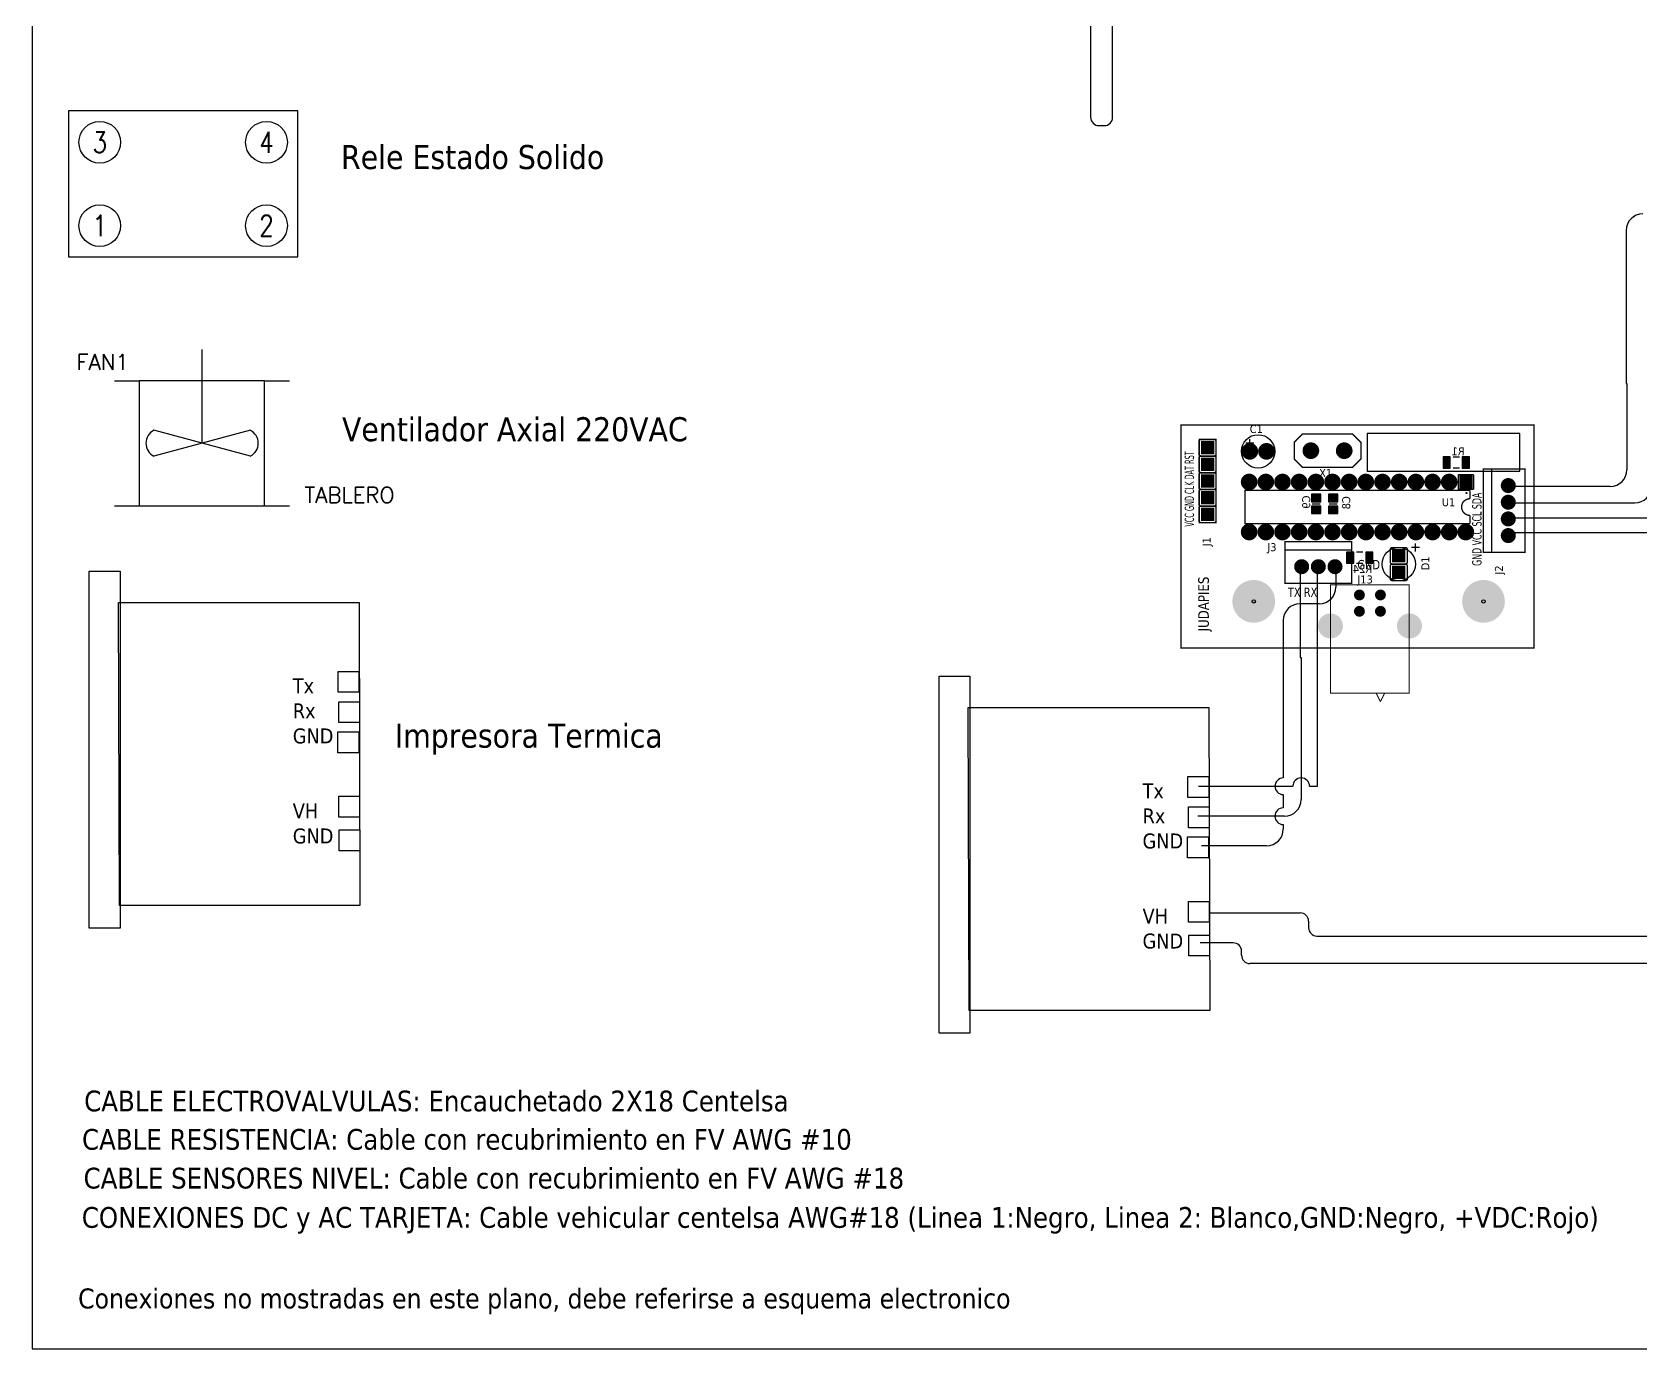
# Model space of a CAD drawing. Header units: millimetres. Extents: x 123.5 to 144.3, y 105.4 to 121.6.
# Drawn here: x 123.51 to 133.15, y 105.41 to 113.3 of the extents above; entities that cross this region are included whole.
import ezdxf
from ezdxf.enums import TextEntityAlignment as Align

# ---------------------------------------------------------------- set-up
doc = ezdxf.new("R2010")
doc.units = ezdxf.units.MM
for name, color, linetype in [('DESC', 250, 'Continuous'), ('SYMS', 7, 'Continuous'), ('TAGS', 250, 'Continuous'), ('TERMS', 250, 'Continuous'), ('WIRES', 7, 'Continuous')]:
    doc.layers.add(name, color=color, linetype=linetype)
doc.layers.add('WIRENO', color=7, linetype='Continuous', true_color=0x000000)
doc.styles.add('SLDTEXTSTYLE0', font='tahoma.ttf')
doc.styles.get("Standard").update_dxf_attribs({"font": 'tahoma.ttf'})
doc.styles.add('WD', font='romans.shx')

# ---------------------------------------------------------------- blocks, each defined once
blk = doc.blocks.new('VM1_AXIAL_FLOW_FAN1')
for p, q in [((0, 0), (0, 0.75)), ((-0.7, 0.5), (-0.5, 0.5)), ((-0.5, -0.5), (-0.5, 0.5)), ((0.5, 0.5), (-0.5, 0.5)), ((0.5, -0.5), (0.5, 0.5)), ((0.5, 0.5), (0.7, 0.5)), ((0.386, -0.104), (-0.386, 0.104)), ((0.386, 0.104), (-0.386, -0.104)), ((-0.7, -0.5), (-0.5, -0.5)), ((-0.5, -0.5), (0.5, -0.5)), ((0.5, -0.5), (0.7, -0.5))]:
    blk.add_line(p, q)
for centre, start, end in [((-0.333, 0), 117.1247, 242.8753), ((0.333, 0), 297.1247, 62.8753)]:
    blk.add_arc(centre, 0.116, start, end)
at = {"style": 'WD'}
for tag, height, p in [('INST', 0.125, (-0.585, 0.957)), ('LOC', 0.125, (-0.588, 0.777)), ('TAG1', 0.125, (-0.585, 0.586)), ('TERM01', 0.0625, (-0.51, 0.016))]:
    blk.add_attdef(tag, text='', height=height, dxfattribs=at).set_placement(p, align=Align.RIGHT)
for tag, p, height in [('TERM04', (0.009, 0.76), 0.0625), ('X2TERM04', (0, 0.75), 0.005), ('X4TERM01', (-0.5, 0), 0.01), ('X1TERM03', (0.5, 0), 0.005), ('TERM03', (0.511, 0.012), 0.0625), ('RATING1', (0.82, -0.261), 0.125), ('DESC1', (0.82, -0.477), 0.125), ('X8TERM02', (0, -0.5), 0.005), ('TERM02', (0.002, -0.573), 0.0625), ('DESC2', (0.82, -0.661), 0.125), ('DESC3', (0.82, -0.851), 0.125), ('WDTAGALT', (0.827, -1.032), 0.125)]:
    blk.add_attdef(tag, p, '', height=height, dxfattribs=at)
blk.add_attdef('XREF', text='', height=0.0625, rotation=0.0625, dxfattribs=at).set_placement((0.743, 0.595), align=Align.TOP_CENTER)
at = {"style": 'WD', "flags": 1}
for tag, p in [('FAMILY', (-0.659, -0.3)), ('CAT', (-0.659, -0.345)), ('MFG', (-0.657, -0.376)), ('WDTYPE', (-0.644, -0.442)), ('ASSYCODE', (-0.629, -0.405))]:
    blk.add_attdef(tag, text='', height=0.01, dxfattribs=at).set_placement(p, align=Align.CENTER)
blk = doc.blocks.new('HDV1TFL')
for p, q in [((0.3438, 0.3438), (-0.3438, 0.3438)), ((-0.3438, 0.3438), (-0.3438, -0.0938)), ((0.3438, -0.0938), (0.3438, 0.3438)), ((-0.3438, -0.0938), (0.3438, -0.0938))]:
    blk.add_line(p, q)
for centre in [(-0.25, 0.25), (0.25, 0.25), (-0.25, 0), (0.25, 0)]:
    blk.add_circle(centre, 0.0625)
at = {"style": 'WD'}
for tag, width, p in [('INST', 0.7, (0.0055, 0.747)), ('LOC', 0.7, (0.0055, 0.5774)), ('TAG1', 0.9, (0, 0.4211)), ('RATING2', 0.7, (0, 0.0313)), ('DESC1', 0.7, (0, -0.2932)), ('DESC2', 0.7, (0, -0.4495)), ('XREF', 0.7, (0, -0.6057))]:
    blk.add_attdef(tag, text='', height=0.125, dxfattribs=dict(at, width=width)).set_placement(p, align=Align.CENTER)
at = {"style": 'WD', "flags": 9}
blk.add_attdef('FAMILY', text='', height=0.01, dxfattribs=at).set_placement((-0.0053, 0.3886), align=Align.CENTER)
at = {"linetype": 'Continuous', "style": 'WD', "flags": 9}
blk.add_attdef('ASSYCODE', text='', height=0.01, dxfattribs=at).set_placement((0, 0.3281), align=Align.CENTER)
at = {"linetype": 'Continuous', "style": 'WD', "flags": 1}
for tag, p in [('MFG', (0, 0.3592)), ('CAT', (0, 0.3781))]:
    blk.add_attdef(tag, text='', height=0.01, dxfattribs=at).set_placement(p, align=Align.MIDDLE)
at = {"style": 'WD', "flags": 1}
for tag, p in [('X2TERM03', (-0.25, 0.3125)), ('X2TERM04', (0.25, 0.3125)), ('X4TERM03', (-0.3125, 0.25)), ('X1TERM04', (0.3125, 0.25)), ('X4TERM01', (-0.3125, 0)), ('X1TERM02', (0.3125, 0)), ('X8TERM01', (-0.25, -0.0625)), ('X8TERM02', (0.25, -0.0625))]:
    blk.add_attdef(tag, p, '', height=0.0125, dxfattribs=at)
at = {"style": 'WD', "width": 0.7}
blk.add_attdef('RATING1', text='', height=0.125, dxfattribs=at).set_placement((0, 0.25), align=Align.MIDDLE)
at = {"linetype": 'Continuous', "style": 'WD', "width": 0.8, "flags": 8}
for tag, p in [('TERM03', (-0.25, 0.25)), ('TERM04', (0.25, 0.25)), ('TERM01', (-0.25, 0)), ('TERM02', (0.25, 0))]:
    blk.add_attdef(tag, text='', height=0.0625, dxfattribs=at).set_placement(p, align=Align.MIDDLE)
blk = doc.blocks.new('Resistencia')
at = {"layer": 'WIRENO'}
for p, q in [((112.31, 58.18), (107.015, 60.705)), ((112.43, 57.098), (106.774, 55.175))]:
    blk.add_line(p, q, dxfattribs=at)
blk.add_lwpolyline([(114.4, 59.085), (112.457, 59.085), (112.457, 56.114), (114.4, 56.114)], close=True, dxfattribs=at)
blk.add_lwpolyline([(135.899, 58.24), (114.424, 58.209), (114.424, 56.888), (135.899, 56.919, 0.414214), (136.399, 57.419), (136.399, 57.74, 0.414214)], format="xyb", close=True, dxfattribs=at)
blk = doc.blocks.new('RPAD')
blk.add_trace([(-0.5, -0.5), (-0.5, 0.5), (0.5, -0.5), (0.5, 0.5)])
blk = doc.blocks.new('EPAD')
at = {"const_width": 0.5}
blk.add_lwpolyline([(-0.25, 0, 1), (0.25, 0, 1)], format="xyb", close=True, dxfattribs=at)
blk = doc.blocks.new('HT0_01')
for p, q in [((-0.0625, 0.0625), (0.0625, 0.0625)), ((-0.0625, -0.0625), (-0.0625, 0.0625)), ((0.0625, 0.0625), (0.0625, -0.0625)), ((0.0625, -0.0625), (-0.0625, -0.0625))]:
    blk.add_line(p, q)
at = {"style": 'WD', "flags": 1}
for tag, p in [('X4TERM01', (-0.0625, 0)), ('X2TERM01', (0, 0.0625)), ('X1TERM01', (0.0625, 0)), ('X8TERM01', (0, -0.0625))]:
    blk.add_attdef(tag, p, '', height=0.01, dxfattribs=at)
blk = doc.blocks.new('Printer')
at = {"layer": 'DESC'}
for points in [[(128.9442, 109.4405), (129.1299, 109.4405), (129.1299, 107.299), (128.9442, 107.299)], [(129.1197, 109.252), (130.5626, 109.252), (130.5678, 107.4352), (129.1249, 107.4352)]]:
    blk.add_lwpolyline(points, close=True, dxfattribs=at)
at = {"layer": 'SYMS'}
for p in [(130.499, 108.7756), (130.5028, 108.5938), (130.4979, 108.413), (130.5028, 108.027), (130.5049, 107.8249)]:
    blk.add_blockref('HT0_01', p, dxfattribs=at)
at = {"insert": (130.165, 108.7966), "char_height": 0.09, "attachment_point": 1}
blk.add_mtext_dynamic_manual_height_columns('\\A1;Tx\\PRx\\PGND\\P\\P\\PVH\\PGND', width=1.898738, gutter_width=1, heights=[0], dxfattribs=at)

msp = doc.modelspace()

# ---------------------------------------------------------------- linework, layer by layer
at = {"color": 7, "linetype": 'Continuous'}
for p, q in [((123.5055, 121.5905), (123.5055, 105.4055)), ((123.5055, 105.4055), (144.2555, 105.4055))]:
    msp.add_line(p, q, dxfattribs=at)
for points, const_width in [([(130.3948, 109.6086), (132.5132, 109.6086), (132.5132, 110.9472), (130.3948, 110.9472), (130.3948, 109.6086)], 0.008), ([(130.3948, 109.6086), (132.5132, 109.6086), (132.5132, 110.9472), (130.3948, 110.9472), (130.3948, 109.6086)], 0.008), ([(130.3948, 109.6086), (132.5132, 109.6086), (132.5132, 110.9472), (130.3948, 110.9472), (130.3948, 109.6086)], 0.008), ([(130.5046, 110.3605), (130.6046, 110.3605), (130.6046, 110.8605), (130.5046, 110.8605), (130.5046, 110.3605)], 0.008), ([(130.5046, 110.3605), (130.6046, 110.3605), (130.6046, 110.8605), (130.5046, 110.8605), (130.5046, 110.3605)], 0.008), ([(130.5046, 110.3605), (130.6046, 110.3605), (130.6046, 110.8605), (130.5046, 110.8605), (130.5046, 110.3605)], 0.008), ([(130.8081, 110.8635), (130.8081, 110.8135)], 0.008), ([(130.8081, 110.8635), (130.8081, 110.8135)], 0.008), ([(130.8081, 110.8635), (130.8081, 110.8135)], 0.008), ([(131.4243, 110.6924), (131.1243, 110.6924), (131.0743, 110.7424), (131.0743, 110.8424), (131.1243, 110.8924), (131.4243, 110.8924), (131.4743, 110.8424), (131.4743, 110.7424), (131.4243, 110.6924)], 0.008), ([(131.4243, 110.6924), (131.1243, 110.6924), (131.0743, 110.7424), (131.0743, 110.8424), (131.1243, 110.8924), (131.4243, 110.8924), (131.4743, 110.8424), (131.4743, 110.7424), (131.4243, 110.6924)], 0.008), ([(131.4243, 110.6924), (131.1243, 110.6924), (131.0743, 110.7424), (131.0743, 110.8424), (131.1243, 110.8924), (131.4243, 110.8924), (131.4743, 110.8424), (131.4743, 110.7424), (131.4243, 110.6924)], 0.008), ([(130.7831, 110.8385), (130.8331, 110.8385)], 0.008), ([(130.7831, 110.8385), (130.8331, 110.8385)], 0.008), ([(130.7831, 110.8385), (130.8331, 110.8385)], 0.008), ([(132.066, 110.755), (132.0266, 110.755)], 0.00787), ([(132.066, 110.755), (132.0266, 110.755)], 0.00787), ([(132.066, 110.755), (132.0266, 110.755)], 0.00787), ([(132.066, 110.6881), (132.0266, 110.6881)], 0.00787), ([(132.066, 110.6881), (132.0266, 110.6881)], 0.00787), ([(132.066, 110.6881), (132.0266, 110.6881)], 0.00787), ([(132.2084, 110.1834), (132.4584, 110.1834), (132.4584, 110.6834), (132.2084, 110.6834), (132.2084, 110.1834)], 0.008), ([(132.2084, 110.1834), (132.4584, 110.1834), (132.4584, 110.6834), (132.2084, 110.6834), (132.2084, 110.1834)], 0.008), ([(132.2084, 110.1834), (132.4584, 110.1834), (132.4584, 110.6834), (132.2084, 110.6834), (132.2084, 110.1834)], 0.008), ([(132.2584, 110.1834), (132.2584, 110.6834)], 0.008), ([(132.2584, 110.1834), (132.2584, 110.6834)], 0.008), ([(132.2584, 110.1834), (132.2584, 110.6834)], 0.008), ([(132.1284, 110.5546), (130.7784, 110.5546), (130.7784, 110.3546), (132.1284, 110.3546)], 0.008), ([(132.1284, 110.5546), (130.7784, 110.5546), (130.7784, 110.3546), (132.1284, 110.3546)], 0.008), ([(132.1284, 110.5546), (130.7784, 110.5546), (130.7784, 110.3546), (132.1284, 110.3546)], 0.008), ([(131.1802, 110.4735), (131.2314, 110.4735)], 0.00787), ([(131.1802, 110.4735), (131.2314, 110.4735)], 0.00787), ([(131.1802, 110.4735), (131.2314, 110.4735)], 0.00787), ([(131.2825, 110.4735), (131.3337, 110.4735)], 0.00787), ([(131.2825, 110.4735), (131.3337, 110.4735)], 0.00787), ([(131.2825, 110.4735), (131.3337, 110.4735)], 0.00787), ([(132.1284, 110.5046), (132.1182, 110.5036), (132.1087, 110.5007), (132.1002, 110.4962), (132.0929, 110.4902), (132.0868, 110.4828), (132.0823, 110.4743), (132.0794, 110.4648), (132.0784, 110.4546)], 0.008), ([(132.1284, 110.5046), (132.1182, 110.5036), (132.1087, 110.5007), (132.1002, 110.4962), (132.0929, 110.4902), (132.0868, 110.4828), (132.0823, 110.4743), (132.0794, 110.4648), (132.0784, 110.4546)], 0.008), ([(132.1284, 110.5046), (132.1182, 110.5036), (132.1087, 110.5007), (132.1002, 110.4962), (132.0929, 110.4902), (132.0868, 110.4828), (132.0823, 110.4743), (132.0794, 110.4648), (132.0784, 110.4546)], 0.008), ([(132.1284, 110.5546), (132.1284, 110.5046)], 0.008), ([(132.1284, 110.5546), (132.1284, 110.5046)], 0.008), ([(132.1284, 110.5546), (132.1284, 110.5046)], 0.008), ([(132.1284, 110.4046), (132.1182, 110.4056), (132.1087, 110.4085), (132.1002, 110.413), (132.0929, 110.4191), (132.0868, 110.4264), (132.0823, 110.4349), (132.0794, 110.4444), (132.0784, 110.4546)], 0.008), ([(132.1284, 110.4046), (132.1182, 110.4056), (132.1087, 110.4085), (132.1002, 110.413), (132.0929, 110.4191), (132.0868, 110.4264), (132.0823, 110.4349), (132.0794, 110.4444), (132.0784, 110.4546)], 0.008), ([(132.1284, 110.4046), (132.1182, 110.4056), (132.1087, 110.4085), (132.1002, 110.413), (132.0929, 110.4191), (132.0868, 110.4264), (132.0823, 110.4349), (132.0794, 110.4444), (132.0784, 110.4546)], 0.008), ([(132.1284, 110.3546), (132.1284, 110.4046)], 0.008), ([(132.1284, 110.3546), (132.1284, 110.4046)], 0.008), ([(132.1284, 110.3546), (132.1284, 110.4046)], 0.008), ([(131.0192, 109.9968), (131.4192, 109.9968), (131.4192, 110.2468), (131.0192, 110.2468), (131.0192, 109.9968)], 0.008), ([(131.0192, 109.9968), (131.4192, 109.9968), (131.4192, 110.2468), (131.0192, 110.2468), (131.0192, 109.9968)], 0.008), ([(131.0192, 109.9968), (131.4192, 109.9968), (131.4192, 110.2468), (131.0192, 110.2468), (131.0192, 109.9968)], 0.008), ([(131.0192, 110.1968), (131.4192, 110.1968)], 0.008), ([(131.0192, 110.1968), (131.4192, 110.1968)], 0.008), ([(131.0192, 110.1968), (131.4192, 110.1968)], 0.008), ([(131.4479, 110.1841), (131.4873, 110.1841)], 0.00787), ([(131.4479, 110.1841), (131.4873, 110.1841)], 0.00787), ([(131.4479, 110.1841), (131.4873, 110.1841)], 0.00787), ([(131.8268, 110.2125), (131.7768, 110.2125)], 0.008), ([(131.8268, 110.2125), (131.7768, 110.2125)], 0.008), ([(131.8268, 110.2125), (131.7768, 110.2125)], 0.008), ([(131.8018, 110.2375), (131.8018, 110.1875)], 0.008), ([(131.8018, 110.2375), (131.8018, 110.1875)], 0.008), ([(131.8018, 110.2375), (131.8018, 110.1875)], 0.008), ([(131.4479, 110.1172), (131.4873, 110.1172)], 0.00787), ([(131.4479, 110.1172), (131.4873, 110.1172)], 0.00787), ([(131.4479, 110.1172), (131.4873, 110.1172)], 0.00787), ([(131.2926, 109.3372), (131.7646, 109.3372), (131.7646, 109.9872), (131.2926, 109.9872), (131.2926, 109.3372)], 0.006), ([(131.2926, 109.3372), (131.7646, 109.3372), (131.7646, 109.9872), (131.2926, 109.9872), (131.2926, 109.3372)], 0.006), ([(131.2926, 109.3372), (131.7646, 109.3372), (131.7646, 109.9872), (131.2926, 109.9872), (131.2926, 109.3372)], 0.006), ([(131.5666, 109.3372), (131.5916, 109.2872)], 0.006), ([(131.5666, 109.3372), (131.5916, 109.2872)], 0.006), ([(131.5666, 109.3372), (131.5916, 109.2872)], 0.006), ([(131.6166, 109.3372), (131.5916, 109.2872)], 0.006), ([(131.6166, 109.3372), (131.5916, 109.2872)], 0.006), ([(131.6166, 109.3372), (131.5916, 109.2872)], 0.006)]:
    msp.add_lwpolyline(points, dxfattribs=dict(const_width=const_width))
for points in [[(130.5046, 110.7705), (130.5046, 110.8505), (130.5046, 110.8516), (130.5048, 110.8526), (130.505, 110.8535), (130.5054, 110.8544), (130.5058, 110.8553), (130.5063, 110.8561), (130.5068, 110.8569), (130.5075, 110.8576), (130.5082, 110.8583), (130.509, 110.8588), (130.5098, 110.8593), (130.5107, 110.8597), (130.5116, 110.8601), (130.5126, 110.8603), (130.5136, 110.8605), (130.5146, 110.8605), (130.5946, 110.8605), (130.5956, 110.8605), (130.5966, 110.8603), (130.5976, 110.8601), (130.5985, 110.8597), (130.5994, 110.8593), (130.6002, 110.8588), (130.601, 110.8583), (130.6017, 110.8576), (130.6023, 110.8569), (130.6029, 110.8561), (130.6034, 110.8553), (130.6038, 110.8544), (130.6042, 110.8535), (130.6044, 110.8526), (130.6045, 110.8516), (130.6046, 110.8505), (130.6046, 110.7705), (130.6045, 110.7695), (130.6044, 110.7685), (130.6042, 110.7675), (130.6038, 110.7666), (130.6034, 110.7657), (130.6029, 110.7649), (130.6023, 110.7641), (130.6017, 110.7634), (130.601, 110.7628), (130.6002, 110.7622), (130.5994, 110.7617), (130.5985, 110.7613), (130.5976, 110.761), (130.5966, 110.7607), (130.5956, 110.7606), (130.5946, 110.7605), (130.5146, 110.7605), (130.5136, 110.7606), (130.5126, 110.7607), (130.5116, 110.761), (130.5107, 110.7613), (130.5098, 110.7617), (130.509, 110.7622), (130.5082, 110.7628), (130.5075, 110.7634), (130.5068, 110.7641), (130.5063, 110.7649), (130.5058, 110.7657), (130.5054, 110.7666), (130.505, 110.7675), (130.5048, 110.7685), (130.5046, 110.7695), (130.5046, 110.7705)], [(130.5046, 110.6705), (130.5046, 110.7505), (130.5046, 110.7516), (130.5048, 110.7526), (130.505, 110.7535), (130.5054, 110.7544), (130.5058, 110.7553), (130.5063, 110.7561), (130.5068, 110.7569), (130.5075, 110.7576), (130.5082, 110.7583), (130.509, 110.7588), (130.5098, 110.7593), (130.5107, 110.7597), (130.5116, 110.7601), (130.5126, 110.7603), (130.5136, 110.7605), (130.5146, 110.7605), (130.5946, 110.7605), (130.5956, 110.7605), (130.5966, 110.7603), (130.5976, 110.7601), (130.5985, 110.7597), (130.5994, 110.7593), (130.6002, 110.7588), (130.601, 110.7583), (130.6017, 110.7576), (130.6023, 110.7569), (130.6029, 110.7561), (130.6034, 110.7553), (130.6038, 110.7544), (130.6042, 110.7535), (130.6044, 110.7526), (130.6045, 110.7516), (130.6046, 110.7505), (130.6046, 110.6705), (130.6045, 110.6695), (130.6044, 110.6685), (130.6042, 110.6675), (130.6038, 110.6666), (130.6034, 110.6657), (130.6029, 110.6649), (130.6023, 110.6641), (130.6017, 110.6634), (130.601, 110.6628), (130.6002, 110.6622), (130.5994, 110.6617), (130.5985, 110.6613), (130.5976, 110.661), (130.5966, 110.6607), (130.5956, 110.6606), (130.5946, 110.6605), (130.5146, 110.6605), (130.5136, 110.6606), (130.5126, 110.6607), (130.5116, 110.661), (130.5107, 110.6613), (130.5098, 110.6617), (130.509, 110.6622), (130.5082, 110.6628), (130.5075, 110.6634), (130.5068, 110.6641), (130.5063, 110.6649), (130.5058, 110.6657), (130.5054, 110.6666), (130.505, 110.6675), (130.5048, 110.6685), (130.5046, 110.6695), (130.5046, 110.6705)], [(130.5046, 110.5705), (130.5046, 110.6505), (130.5046, 110.6516), (130.5048, 110.6526), (130.505, 110.6535), (130.5054, 110.6544), (130.5058, 110.6553), (130.5063, 110.6561), (130.5068, 110.6569), (130.5075, 110.6576), (130.5082, 110.6583), (130.509, 110.6588), (130.5098, 110.6593), (130.5107, 110.6597), (130.5116, 110.6601), (130.5126, 110.6603), (130.5136, 110.6605), (130.5146, 110.6605), (130.5946, 110.6605), (130.5956, 110.6605), (130.5966, 110.6603), (130.5976, 110.6601), (130.5985, 110.6597), (130.5994, 110.6593), (130.6002, 110.6588), (130.601, 110.6583), (130.6017, 110.6576), (130.6023, 110.6569), (130.6029, 110.6561), (130.6034, 110.6553), (130.6038, 110.6544), (130.6042, 110.6535), (130.6044, 110.6526), (130.6045, 110.6516), (130.6046, 110.6505), (130.6046, 110.5705), (130.6045, 110.5695), (130.6044, 110.5685), (130.6042, 110.5675), (130.6038, 110.5666), (130.6034, 110.5657), (130.6029, 110.5649), (130.6023, 110.5641), (130.6017, 110.5634), (130.601, 110.5628), (130.6002, 110.5622), (130.5994, 110.5617), (130.5985, 110.5613), (130.5976, 110.561), (130.5966, 110.5607), (130.5956, 110.5606), (130.5946, 110.5605), (130.5146, 110.5605), (130.5136, 110.5606), (130.5126, 110.5607), (130.5116, 110.561), (130.5107, 110.5613), (130.5098, 110.5617), (130.509, 110.5622), (130.5082, 110.5628), (130.5075, 110.5634), (130.5068, 110.5641), (130.5063, 110.5649), (130.5058, 110.5657), (130.5054, 110.5666), (130.505, 110.5675), (130.5048, 110.5685), (130.5046, 110.5695), (130.5046, 110.5705)], [(132.0107, 110.755), (131.9677, 110.755), (131.9677, 110.688), (132.0107, 110.688), (132.0107, 110.755)], [(132.1249, 110.755), (132.0819, 110.755), (132.0819, 110.688), (132.1249, 110.688), (132.1249, 110.755)], [(132.1492, 110.6446), (132.1492, 110.5646), (132.1491, 110.5636), (132.1488, 110.5626), (132.1484, 110.5618), (132.1478, 110.5611), (132.147, 110.5604), (132.1462, 110.56), (132.1452, 110.5597), (132.1442, 110.5596), (132.0642, 110.5596), (132.0632, 110.5597), (132.0622, 110.56), (132.0614, 110.5604), (132.0606, 110.5611), (132.06, 110.5618), (132.0596, 110.5626), (132.0593, 110.5636), (132.0592, 110.5646), (132.0592, 110.6446), (132.0593, 110.6456), (132.0596, 110.6466), (132.06, 110.6474), (132.0606, 110.6482), (132.0614, 110.6488), (132.0622, 110.6492), (132.0632, 110.6495), (132.0642, 110.6496), (132.1442, 110.6496), (132.1452, 110.6495), (132.1462, 110.6492), (132.147, 110.6488), (132.1478, 110.6482), (132.1484, 110.6474), (132.1488, 110.6466), (132.1491, 110.6456), (132.1492, 110.6446)], [(130.5046, 110.4705), (130.5046, 110.5505), (130.5046, 110.5516), (130.5048, 110.5526), (130.505, 110.5535), (130.5054, 110.5544), (130.5058, 110.5553), (130.5063, 110.5561), (130.5068, 110.5569), (130.5075, 110.5576), (130.5082, 110.5583), (130.509, 110.5588), (130.5098, 110.5593), (130.5107, 110.5597), (130.5116, 110.5601), (130.5126, 110.5603), (130.5136, 110.5605), (130.5146, 110.5605), (130.5946, 110.5605), (130.5956, 110.5605), (130.5966, 110.5603), (130.5976, 110.5601), (130.5985, 110.5597), (130.5994, 110.5593), (130.6002, 110.5588), (130.601, 110.5583), (130.6017, 110.5576), (130.6023, 110.5569), (130.6029, 110.5561), (130.6034, 110.5553), (130.6038, 110.5544), (130.6042, 110.5535), (130.6044, 110.5526), (130.6045, 110.5516), (130.6046, 110.5505), (130.6046, 110.4705), (130.6045, 110.4695), (130.6044, 110.4685), (130.6042, 110.4675), (130.6038, 110.4666), (130.6034, 110.4657), (130.6029, 110.4649), (130.6023, 110.4641), (130.6017, 110.4634), (130.601, 110.4628), (130.6002, 110.4622), (130.5994, 110.4617), (130.5985, 110.4613), (130.5976, 110.461), (130.5966, 110.4607), (130.5956, 110.4606), (130.5946, 110.4605), (130.5146, 110.4605), (130.5136, 110.4606), (130.5126, 110.4607), (130.5116, 110.461), (130.5107, 110.4613), (130.5098, 110.4617), (130.509, 110.4622), (130.5082, 110.4628), (130.5075, 110.4634), (130.5068, 110.4641), (130.5063, 110.4649), (130.5058, 110.4657), (130.5054, 110.4666), (130.505, 110.4675), (130.5048, 110.4685), (130.5046, 110.4695), (130.5046, 110.4705)], [(131.1773, 110.5314), (131.1773, 110.4864), (131.2343, 110.4864), (131.2343, 110.5314), (131.1773, 110.5314)], [(131.2796, 110.5314), (131.2796, 110.4864), (131.3366, 110.4864), (131.3366, 110.5314), (131.2796, 110.5314)], [(130.5046, 110.3705), (130.5046, 110.4505), (130.5046, 110.4516), (130.5048, 110.4526), (130.505, 110.4535), (130.5054, 110.4544), (130.5058, 110.4553), (130.5063, 110.4561), (130.5068, 110.4569), (130.5075, 110.4576), (130.5082, 110.4583), (130.509, 110.4588), (130.5098, 110.4593), (130.5107, 110.4597), (130.5116, 110.4601), (130.5126, 110.4603), (130.5136, 110.4605), (130.5146, 110.4605), (130.5946, 110.4605), (130.5956, 110.4605), (130.5966, 110.4603), (130.5976, 110.4601), (130.5985, 110.4597), (130.5994, 110.4593), (130.6002, 110.4588), (130.601, 110.4583), (130.6017, 110.4576), (130.6023, 110.4569), (130.6029, 110.4561), (130.6034, 110.4553), (130.6038, 110.4544), (130.6042, 110.4535), (130.6044, 110.4526), (130.6045, 110.4516), (130.6046, 110.4505), (130.6046, 110.3705), (130.6045, 110.3695), (130.6044, 110.3685), (130.6042, 110.3675), (130.6038, 110.3666), (130.6034, 110.3657), (130.6029, 110.3649), (130.6023, 110.3641), (130.6017, 110.3634), (130.601, 110.3628), (130.6002, 110.3622), (130.5994, 110.3617), (130.5985, 110.3613), (130.5976, 110.361), (130.5966, 110.3607), (130.5956, 110.3606), (130.5946, 110.3605), (130.5146, 110.3605), (130.5136, 110.3606), (130.5126, 110.3607), (130.5116, 110.361), (130.5107, 110.3613), (130.5098, 110.3617), (130.509, 110.3622), (130.5082, 110.3628), (130.5075, 110.3634), (130.5068, 110.3641), (130.5063, 110.3649), (130.5058, 110.3657), (130.5054, 110.3666), (130.505, 110.3675), (130.5048, 110.3685), (130.5046, 110.3695), (130.5046, 110.3705)], [(131.1773, 110.4606), (131.1773, 110.4156), (131.2343, 110.4156), (131.2343, 110.4606), (131.1773, 110.4606)], [(131.2796, 110.4606), (131.2796, 110.4156), (131.3366, 110.4156), (131.3366, 110.4606), (131.2796, 110.4606)], [(131.389, 110.1172), (131.432, 110.1172), (131.432, 110.1842), (131.389, 110.1842), (131.389, 110.1172)], [(131.5032, 110.1172), (131.5462, 110.1172), (131.5462, 110.1842), (131.5032, 110.1842), (131.5032, 110.1172)], [(131.7518, 110.2025), (131.7518, 110.1225), (131.7518, 110.1214), (131.7516, 110.1204), (131.7514, 110.1195), (131.7511, 110.1185), (131.7507, 110.1177), (131.7502, 110.1168), (131.7496, 110.1161), (131.7489, 110.1154), (131.7482, 110.1147), (131.7475, 110.1142), (131.7467, 110.1137), (131.7458, 110.1133), (131.7449, 110.1129), (131.7439, 110.1127), (131.7429, 110.1125), (131.7418, 110.1125), (131.6618, 110.1125), (131.6608, 110.1125), (131.6598, 110.1127), (131.6588, 110.1129), (131.6579, 110.1133), (131.657, 110.1137), (131.6562, 110.1142), (131.6554, 110.1147), (131.6547, 110.1154), (131.6541, 110.1161), (131.6535, 110.1168), (131.653, 110.1177), (131.6526, 110.1185), (131.6523, 110.1195), (131.652, 110.1204), (131.6519, 110.1214), (131.6518, 110.1225), (131.6518, 110.2025), (131.6519, 110.2035), (131.652, 110.2045), (131.6523, 110.2055), (131.6526, 110.2064), (131.653, 110.2073), (131.6535, 110.2081), (131.6541, 110.2089), (131.6547, 110.2096), (131.6554, 110.2102), (131.6562, 110.2108), (131.657, 110.2113), (131.6579, 110.2117), (131.6588, 110.212), (131.6598, 110.2123), (131.6608, 110.2124), (131.6618, 110.2125), (131.7418, 110.2125), (131.7429, 110.2124), (131.7439, 110.2123), (131.7449, 110.212), (131.7458, 110.2117), (131.7467, 110.2113), (131.7475, 110.2108), (131.7482, 110.2102), (131.7489, 110.2096), (131.7496, 110.2089), (131.7502, 110.2081), (131.7507, 110.2073), (131.7511, 110.2064), (131.7514, 110.2055), (131.7516, 110.2045), (131.7518, 110.2035), (131.7518, 110.2025)], [(131.7518, 110.1025), (131.7518, 110.0225), (131.7518, 110.0214), (131.7516, 110.0204), (131.7514, 110.0195), (131.7511, 110.0185), (131.7507, 110.0177), (131.7502, 110.0168), (131.7496, 110.0161), (131.7489, 110.0154), (131.7482, 110.0147), (131.7475, 110.0142), (131.7467, 110.0137), (131.7458, 110.0133), (131.7449, 110.0129), (131.7439, 110.0127), (131.7429, 110.0125), (131.7418, 110.0125), (131.6618, 110.0125), (131.6608, 110.0125), (131.6598, 110.0127), (131.6588, 110.0129), (131.6579, 110.0133), (131.657, 110.0137), (131.6562, 110.0142), (131.6554, 110.0147), (131.6547, 110.0154), (131.6541, 110.0161), (131.6535, 110.0168), (131.653, 110.0177), (131.6526, 110.0185), (131.6523, 110.0195), (131.652, 110.0204), (131.6519, 110.0214), (131.6518, 110.0225), (131.6518, 110.1025), (131.6519, 110.1035), (131.652, 110.1045), (131.6523, 110.1055), (131.6526, 110.1064), (131.653, 110.1073), (131.6535, 110.1081), (131.6541, 110.1089), (131.6547, 110.1096), (131.6554, 110.1102), (131.6562, 110.1108), (131.657, 110.1113), (131.6579, 110.1117), (131.6588, 110.112), (131.6598, 110.1123), (131.6608, 110.1124), (131.6618, 110.1125), (131.7418, 110.1125), (131.7429, 110.1124), (131.7439, 110.1123), (131.7449, 110.112), (131.7458, 110.1117), (131.7467, 110.1113), (131.7475, 110.1108), (131.7482, 110.1102), (131.7489, 110.1096), (131.7496, 110.1089), (131.7502, 110.1081), (131.7507, 110.1073), (131.7511, 110.1064), (131.7514, 110.1055), (131.7516, 110.1045), (131.7518, 110.1035), (131.7518, 110.1025)]]:
    msp.add_lwpolyline(points, close=True)
msp.add_lwpolyline([(131.5117, 110.6688), (132.4274, 110.6688), (132.4274, 110.8963), (131.5117, 110.8963), (131.5117, 110.6688)])
for centre, radius in [((130.8581, 110.7885), 0.1), ((130.8581, 110.7885), 0.1), ((130.8581, 110.7885), 0.1), ((130.5546, 110.8105), 0.025), ((130.8081, 110.7885), 0.025), ((130.9081, 110.7885), 0.025), ((131.1743, 110.7924), 0.025), ((131.3743, 110.7924), 0.025), ((130.5546, 110.7105), 0.025), ((130.5546, 110.6105), 0.025), ((130.8042, 110.6046), 0.01), ((130.9042, 110.6046), 0.01), ((131.0042, 110.6046), 0.01), ((131.1042, 110.6046), 0.01), ((131.2042, 110.6046), 0.01), ((131.3042, 110.6046), 0.01), ((131.4042, 110.6046), 0.01), ((131.5042, 110.6046), 0.01), ((131.6042, 110.6046), 0.01), ((131.7042, 110.6046), 0.01), ((131.8042, 110.6046), 0.01), ((131.9042, 110.6046), 0.01), ((132.0042, 110.6046), 0.01), ((132.1042, 110.6046), 0.01), ((132.3584, 110.5834), 0.01), ((130.5546, 110.5105), 0.025), ((132.1084, 110.5386), 0.00283), ((132.1084, 110.5386), 0.00283), ((132.1084, 110.5386), 0.00283), ((132.3584, 110.4834), 0.01), ((130.5546, 110.4105), 0.025), ((132.3584, 110.3834), 0.01), ((130.8042, 110.3046), 0.01), ((130.9042, 110.3046), 0.01), ((131.0042, 110.3046), 0.01), ((131.1042, 110.3046), 0.01), ((131.2042, 110.3046), 0.01), ((131.3042, 110.3046), 0.01), ((131.4042, 110.3046), 0.01), ((131.5042, 110.3046), 0.01), ((131.6042, 110.3046), 0.01), ((131.7042, 110.3046), 0.01), ((131.8042, 110.3046), 0.01), ((131.9042, 110.3046), 0.01), ((132.0042, 110.3046), 0.01), ((132.1034, 110.3046), 0.01), ((132.3584, 110.2834), 0.01), ((131.7018, 110.1125), 0.1), ((131.7018, 110.1125), 0.1), ((131.7018, 110.1125), 0.1), ((131.7018, 110.1625), 0.025), ((131.1192, 110.0968), 0.01), ((131.2192, 110.0968), 0.01), ((131.3192, 110.0968), 0.01), ((131.7018, 110.0625), 0.025), ((131.7018, 110.1125), 0), ((131.7018, 110.1125), 0), ((131.7018, 110.1125), 0), ((130.8318, 109.8889), 0.01), ((132.2097, 109.8889), 0.01)]:
    msp.add_circle(centre, radius)
at = {"layer": 'WIRES'}
for p, q in [((133.0651, 112.1131), (133.0651, 111.1958)), ((133.0651, 111.1958), (133.0699, 111.1958)), ((133.0699, 111.1958), (133.0699, 110.6785)), ((132.9699, 110.5785), (132.3571, 110.5785)), ((132.3674, 110.4792), (133.1173, 110.4792)), ((133.2388, 110.3884), (132.3548, 110.3884)), ((132.3466, 110.3026), (133.3976, 110.3026)), ((131.1105, 110.1018), (131.1105, 109.5511)), ((131.2146, 108.7797), (131.2146, 110.0701)), ((131.3248, 110.0751), (131.3248, 109.9748)), ((131.2248, 109.8748), (131.1091, 109.8748)), ((131.0091, 109.7748), (131.0091, 108.8297)), ((131.1105, 109.5511), (131.1163, 109.5511)), ((131.1163, 109.5511), (131.1163, 108.7003)), ((130.5011, 108.7797), (131.0663, 108.7797)), ((131.1663, 108.7797), (131.2146, 108.7797)), ((131.0091, 108.7297), (131.0091, 108.6503)), ((131.0163, 108.6003), (130.4974, 108.6003)), ((131.0091, 108.5503), (131.0091, 108.5233)), ((130.9091, 108.4233), (130.5181, 108.4233)), ((130.5653, 108.0202), (131.111, 108.0202)), ((131.161, 107.9702), (131.161, 107.9311)), ((131.211, 107.8811), (133.438, 107.8811)), ((130.7087, 107.8406), (130.5098, 107.8406)), ((130.7587, 107.7662), (130.7587, 107.7906)), ((133.4296, 107.7162), (130.8087, 107.7162))]:
    msp.add_line(p, q, dxfattribs=at)
for centre, radius, start, end in [((133.1651, 112.1131), 0.1, 90, 180), ((132.9699, 110.6785), 0.1, 270, 0), ((133.1173, 110.5792), 0.1, 270, 0), ((131.2248, 109.9748), 0.1, 270, 0), ((131.1091, 109.7748), 0.1, 90, 180), ((131.0091, 108.7797), 0.05, 90, 270), ((131.1163, 108.7797), 0.05, 0, 180), ((131.0091, 108.6003), 0.05, 90, 270), ((131.0163, 108.7003), 0.1, 270, 0), ((130.9091, 108.5233), 0.1, 270, 0), ((131.111, 107.9702), 0.05, 0, 90), ((131.211, 107.9311), 0.05, 180, 270), ((130.7087, 107.7906), 0.05, 0, 90), ((130.8087, 107.7662), 0.05, 180, 270)]:
    msp.add_arc(centre, radius, start, end, dxfattribs=at)

# ---------------------------------------------------------------- block references
for p, xscale, yscale, rotation in [((130.5546, 110.8105), 0.08, 0.08, 90), ((130.5546, 110.7105), 0.08, 0.08, 90), ((130.5546, 110.6105), 0.08, 0.08, 90), ((132.1042, 110.6046), 0.08, 0.08, 270), ((130.5546, 110.5105), 0.08, 0.08, 90), ((131.2058, 110.5089), 0.045, 0.057, 90), ((131.3081, 110.5089), 0.045, 0.057, 90), ((130.5546, 110.4105), 0.08, 0.08, 90), ((131.2058, 110.4381), 0.045, 0.057, 90), ((131.3081, 110.4381), 0.045, 0.057, 90), ((131.4105, 110.1507), 0.043, 0.067, 180), ((131.5247, 110.1507), 0.043, 0.067, 180), ((131.7018, 110.1625), 0.08, 0.08, 270), ((131.7018, 110.0625), 0.08, 0.08, 270)]:
    msp.add_blockref('RPAD', p, dxfattribs=dict(xscale=xscale, yscale=yscale, rotation=rotation))
for name, p, xscale, yscale in [('EPAD', (130.8081, 110.7885), 0.1, 0.1), ('EPAD', (130.8081, 110.7885), 0.08, 0.08), ('EPAD', (130.9081, 110.7885), 0.1, 0.1), ('EPAD', (130.9081, 110.7885), 0.08, 0.08), ('EPAD', (131.1743, 110.7924), 0.1, 0.1), ('EPAD', (131.1743, 110.7924), 0.08, 0.08), ('EPAD', (131.3743, 110.7924), 0.1, 0.1), ('EPAD', (131.3743, 110.7924), 0.08, 0.08), ('RPAD', (131.9892, 110.7215), 0.043, 0.067), ('RPAD', (132.1034, 110.7215), 0.043, 0.067), ('EPAD', (130.8042, 110.6046), 0.1, 0.1), ('EPAD', (130.8042, 110.6046), 0.08, 0.08), ('EPAD', (130.9042, 110.6046), 0.1, 0.1), ('EPAD', (130.9042, 110.6046), 0.08, 0.08), ('EPAD', (131.0042, 110.6046), 0.1, 0.1), ('EPAD', (131.0042, 110.6046), 0.08, 0.08), ('EPAD', (131.1042, 110.6046), 0.1, 0.1), ('EPAD', (131.1042, 110.6046), 0.08, 0.08), ('EPAD', (131.2042, 110.6046), 0.1, 0.1), ('EPAD', (131.2042, 110.6046), 0.08, 0.08), ('EPAD', (131.3042, 110.6046), 0.1, 0.1), ('EPAD', (131.3042, 110.6046), 0.08, 0.08), ('EPAD', (131.4042, 110.6046), 0.1, 0.1), ('EPAD', (131.4042, 110.6046), 0.08, 0.08), ('EPAD', (131.5042, 110.6046), 0.1, 0.1), ('EPAD', (131.5042, 110.6046), 0.08, 0.08), ('EPAD', (131.6042, 110.6046), 0.1, 0.1), ('EPAD', (131.6042, 110.6046), 0.08, 0.08), ('EPAD', (131.7042, 110.6046), 0.1, 0.1), ('EPAD', (131.7042, 110.6046), 0.08, 0.08), ('EPAD', (131.8042, 110.6046), 0.1, 0.1), ('EPAD', (131.8042, 110.6046), 0.08, 0.08), ('EPAD', (131.9042, 110.6046), 0.1, 0.1), ('EPAD', (131.9042, 110.6046), 0.08, 0.08), ('EPAD', (132.0042, 110.6046), 0.1, 0.1), ('EPAD', (132.0042, 110.6046), 0.08, 0.08), ('EPAD', (132.3584, 110.5834), 0.09, 0.09), ('EPAD', (132.3584, 110.5834), 0.08, 0.08), ('EPAD', (132.3584, 110.4834), 0.09, 0.09), ('EPAD', (132.3584, 110.4834), 0.08, 0.08), ('EPAD', (132.3584, 110.3834), 0.09, 0.09), ('EPAD', (132.3584, 110.3834), 0.08, 0.08), ('EPAD', (130.8042, 110.3046), 0.1, 0.1), ('EPAD', (130.8042, 110.3046), 0.08, 0.08), ('EPAD', (130.9042, 110.3046), 0.1, 0.1), ('EPAD', (130.9042, 110.3046), 0.08, 0.08), ('EPAD', (131.0042, 110.3046), 0.1, 0.1), ('EPAD', (131.0042, 110.3046), 0.08, 0.08), ('EPAD', (131.1042, 110.3046), 0.1, 0.1), ('EPAD', (131.1042, 110.3046), 0.08, 0.08), ('EPAD', (131.2042, 110.3046), 0.1, 0.1), ('EPAD', (131.2042, 110.3046), 0.08, 0.08), ('EPAD', (131.3042, 110.3046), 0.1, 0.1), ('EPAD', (131.3042, 110.3046), 0.08, 0.08), ('EPAD', (131.4042, 110.3046), 0.1, 0.1), ('EPAD', (131.4042, 110.3046), 0.08, 0.08), ('EPAD', (131.5042, 110.3046), 0.1, 0.1), ('EPAD', (131.5042, 110.3046), 0.08, 0.08), ('EPAD', (131.6042, 110.3046), 0.1, 0.1), ('EPAD', (131.6042, 110.3046), 0.08, 0.08), ('EPAD', (131.7042, 110.3046), 0.1, 0.1), ('EPAD', (131.7042, 110.3046), 0.08, 0.08), ('EPAD', (131.8042, 110.3046), 0.1, 0.1), ('EPAD', (131.8042, 110.3046), 0.08, 0.08), ('EPAD', (131.9042, 110.3046), 0.1, 0.1), ('EPAD', (131.9042, 110.3046), 0.08, 0.08), ('EPAD', (132.0042, 110.3046), 0.1, 0.1), ('EPAD', (132.0042, 110.3046), 0.08, 0.08), ('EPAD', (132.1034, 110.3046), 0.1, 0.1), ('EPAD', (132.1034, 110.3046), 0.08, 0.08), ('EPAD', (132.3584, 110.2834), 0.09, 0.09), ('EPAD', (132.3584, 110.2834), 0.08, 0.08), ('EPAD', (131.1192, 110.0968), 0.09, 0.09), ('EPAD', (131.1192, 110.0968), 0.08, 0.08), ('EPAD', (131.2192, 110.0968), 0.09, 0.09), ('EPAD', (131.2192, 110.0968), 0.08, 0.08), ('EPAD', (131.3192, 110.0968), 0.09, 0.09), ('EPAD', (131.3192, 110.0968), 0.08, 0.08), ('EPAD', (130.8318, 109.8889), 0.25622, 0.25622), ('EPAD', (130.8318, 109.8889), 0.23622, 0.23622), ('EPAD', (132.2097, 109.8889), 0.25622, 0.25622), ('EPAD', (132.2097, 109.8889), 0.23622, 0.23622), ('EPAD', (131.4656, 109.9272), 0.065, 0.065), ('EPAD', (131.4656, 109.9272), 0.065, 0.065), ('EPAD', (131.4656, 109.9272), 0.065, 0.065), ('EPAD', (131.5916, 109.9272), 0.065, 0.065), ('EPAD', (131.5916, 109.9272), 0.065, 0.065), ('EPAD', (131.5916, 109.9272), 0.065, 0.065), ('EPAD', (131.2916, 109.7412), 0.15, 0.15), ('EPAD', (131.2916, 109.7412), 0.15, 0.15), ('EPAD', (131.2916, 109.7412), 0.15, 0.15), ('EPAD', (131.4656, 109.8292), 0.065, 0.065), ('EPAD', (131.4656, 109.8292), 0.065, 0.065), ('EPAD', (131.4656, 109.8292), 0.065, 0.065), ('EPAD', (131.5916, 109.8292), 0.065, 0.065), ('EPAD', (131.5916, 109.8292), 0.065, 0.065), ('EPAD', (131.5916, 109.8292), 0.065, 0.065), ('EPAD', (131.7656, 109.7412), 0.15, 0.15), ('EPAD', (131.7656, 109.7412), 0.15, 0.15), ('EPAD', (131.7656, 109.7412), 0.15, 0.15)]:
    msp.add_blockref(name, p, dxfattribs=dict(xscale=xscale, yscale=yscale))
at = {"layer": 'DESC'}
for p in [(-5.0965, 0.6301), (0, 0)]:
    msp.add_blockref('Printer', p, dxfattribs=at)
at = {"layer": 'SYMS'}
ref = msp.add_blockref('HDV1TFL', (124.4109, 112.1424), dxfattribs=dict(at, xscale=2, yscale=2, zscale=2))
ref.add_attrib('TERM03', '3', dxfattribs={"layer": 'TERMS', "linetype": 'Continuous', "height": 0.125, "style": 'WD', "width": 0.8, "flags": 8}).set_placement((123.9109, 112.6424), align=Align.MIDDLE)
ref.add_attrib('TERM04', '4', dxfattribs={"layer": 'TERMS', "linetype": 'Continuous', "height": 0.125, "style": 'WD', "width": 0.8, "flags": 8}).set_placement((124.9109, 112.6424), align=Align.MIDDLE)
ref.add_attrib('TERM02', '2', dxfattribs={"layer": 'TERMS', "linetype": 'Continuous', "height": 0.125, "style": 'WD', "width": 0.8, "flags": 8}).set_placement((124.9109, 112.1424), align=Align.MIDDLE)
ref.add_attrib('TERM01', '1', dxfattribs={"layer": 'TERMS', "linetype": 'Continuous', "height": 0.125, "style": 'WD', "width": 0.8, "flags": 8}).set_placement((123.9109, 112.1424), align=Align.MIDDLE)
ref = msp.add_blockref('VM1_AXIAL_FLOW_FAN1', (124.5245, 110.8373), dxfattribs=dict(at, xscale=0.75, yscale=0.75, zscale=0.75))
ref.add_attrib('DESC1', 'TABLERO', (125.1393, 110.4795), dxfattribs={"layer": 'DESC', "height": 0.09375, "style": 'WD'})
ref.add_attrib('TAG1', 'FAN1', dxfattribs={"layer": 'TAGS', "height": 0.09375, "style": 'WD'}).set_placement((124.0853, 111.277), align=Align.RIGHT)
at = {"layer": 'WIRENO', "xscale": 0.1, "yscale": 0.1, "zscale": 0.1, "rotation": 270}
msp.add_blockref('Resistencia', (124.1616, 126.3819), dxfattribs=at)

# ---------------------------------------------------------------- texts
for s, height, width, p in [('C1', 0.048, 1.041667, (130.8078, 110.8985)), ('C1', 0.048, 1.041667, (130.8078, 110.8985)), ('C1', 0.048, 1.041667, (130.8078, 110.8985)), ('X1', 0.048, 1.041667, (131.2243, 110.6344)), ('X1', 0.048, 1.041667, (131.2243, 110.6344)), ('X1', 0.048, 1.041667, (131.2243, 110.6344)), ('U1', 0.048, 1.041667, (131.9597, 110.4595)), ('U1', 0.048, 1.041667, (131.9597, 110.4595)), ('U1', 0.048, 1.041667, (131.9597, 110.4595)), ('J3', 0.048, 1.041667, (130.9133, 110.1899)), ('J3', 0.048, 1.041667, (130.9133, 110.1899)), ('J3', 0.048, 1.041667, (130.9133, 110.1899)), ('GND', 0.056, 0.892857, (131.4538, 110.0811)), ('GND', 0.056, 0.892857, (131.4538, 110.0811)), ('GND', 0.056, 0.892857, (131.4538, 110.0811)), ('J13', 0.048, 1.041667, (131.4536, 109.9962)), ('J13', 0.048, 1.041667, (131.4536, 109.9962)), ('J13', 0.048, 1.041667, (131.4536, 109.9962)), ('TX RX', 0.056, 0.892857, (131.0365, 109.9157)), ('TX RX', 0.056, 0.892857, (131.0365, 109.9157)), ('TX RX', 0.056, 0.892857, (131.0365, 109.9157))]:
    msp.add_text(s, height=height, dxfattribs=dict(width=width)).set_placement(p)
at = {"text_generation_flag": 2, "width": 1.041667}
for s, p in [('R1', (132.0963, 110.7649)), ('R1', (132.0963, 110.7649)), ('R1', (132.0963, 110.7649)), ('R24', (131.5426, 110.0593)), ('R24', (131.5426, 110.0593)), ('R24', (131.5426, 110.0593))]:
    msp.add_text(s, height=0.048, dxfattribs=at).set_placement(p)
for s, height, width, p in [('VCC GND CLK DAT RST', 0.056, 0.535714, (130.4735, 110.337)), ('VCC GND CLK DAT RST', 0.056, 0.535714, (130.4735, 110.337)), ('VCC GND CLK DAT RST', 0.056, 0.535714, (130.4735, 110.337)), ('GND VCC SCL SDA', 0.056, 0.714286, (132.1979, 110.1015)), ('GND VCC SCL SDA', 0.056, 0.714286, (132.1979, 110.1015)), ('GND VCC SCL SDA', 0.056, 0.714286, (132.1979, 110.1015)), ('J1', 0.048, 1.041667, (130.5729, 110.2188)), ('J1', 0.048, 1.041667, (130.5729, 110.2188)), ('J1', 0.048, 1.041667, (130.5729, 110.2188)), ('D1', 0.048, 1.041667, (131.8848, 110.075)), ('D1', 0.048, 1.041667, (131.8848, 110.075)), ('D1', 0.048, 1.041667, (131.8848, 110.075)), ('J2', 0.048, 1.041667, (132.3264, 110.0494)), ('J2', 0.048, 1.041667, (132.3264, 110.0494)), ('J2', 0.048, 1.041667, (132.3264, 110.0494)), ('JUDAPIES', 0.064, 0.9375, (130.5625, 109.7084)), ('JUDAPIES', 0.064, 0.9375, (130.5625, 109.7084)), ('JUDAPIES', 0.064, 0.9375, (130.5625, 109.7084))]:
    msp.add_text(s, height=height, rotation=90, dxfattribs=dict(width=width)).set_placement(p)
for s, p in [('C9', (131.1702, 110.5235)), ('C9', (131.1702, 110.5235)), ('C9', (131.1702, 110.5235)), ('C8', (131.4104, 110.5196)), ('C8', (131.4104, 110.5196)), ('C8', (131.4104, 110.5196))]:
    msp.add_text(s, height=0.048, rotation=90, dxfattribs=at).set_placement(p)
at = {"attachment_point": 1}
for s, width, gutter_width, insert, char_height in [('\\A1;Rele Estado Solido', 2.043107, 1, (125.3579, 112.6258), 0.144), ('\\A1;Ventilador Axial 220VAC', 44.870799, 1, (125.3636, 110.9934), 0.144), ('\\A1;Impresora Termica', 2.721649, 1, (125.6807, 109.1553), 0.144), ('Conexiones no mostradas en este plano, debe referirse a esquema electronico', 9.456212, 0.05, (123.7809, 105.7676), 0.12)]:
    msp.add_mtext_dynamic_manual_height_columns(s, width=width, gutter_width=gutter_width, heights=[0], dxfattribs=dict(at, insert=insert, char_height=char_height))
at = {"color": 7, "linetype": 'Continuous', "lineweight": 0, "char_height": 0.1245, "attachment_point": 1, "style": 'SLDTEXTSTYLE0'}
for s, insert in [('CABLE ELECTROVALVULAS: Encauchetado 2X18 Centelsa', (123.8173, 106.9543)), ('CABLE RESISTENCIA: Cable con recubrimiento en FV AWG #10', (123.8044, 106.7242)), ('CABLE SENSORES NIVEL: Cable con recubrimiento en FV AWG #18', (123.8137, 106.4916)), ('CONEXIONES DC y AC TARJETA: Cable vehicular centelsa AWG#18 (Linea 1:Negro, Linea 2: Blanco,GND:Negro, +VDC:Rojo)', (123.8029, 106.2559))]:
    msp.add_mtext(s, dxfattribs=dict(at, insert=insert))

doc.saveas('drawing.dxf')
